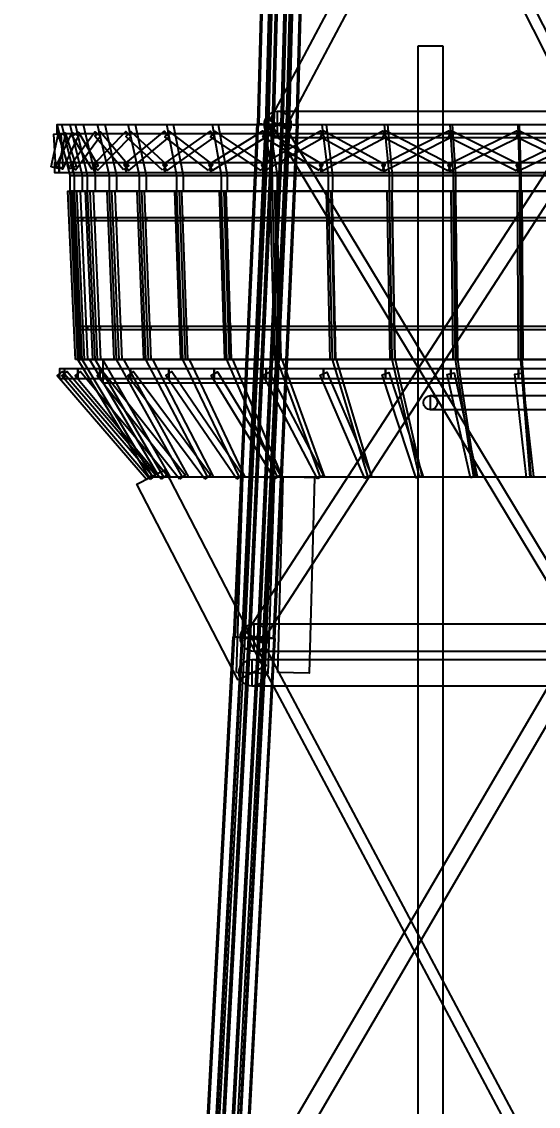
# Model space of a CAD drawing. Header units: millimetres. Extents: x -84906 to 117550, y -3000 to 338000.
# Drawn here: x -7214 to -625, y 211017 to 224863 of the extents above; entities that cross this region are included whole.
import ezdxf

# ---------------------------------------------------------------- set-up
doc = ezdxf.new("R2010")
doc.units = ezdxf.units.MM
for name, color, linetype, lineweight in [('D-STR-CORE', 7, 'Continuous', 25), ('D-STR-DECK', 7, 'Continuous', 25), ('D-STR-DIM', 7, 'Continuous', 13), ('D-STR-STRC', 7, 'Continuous', 25)]:
    doc.layers.add(name, color=color, linetype=linetype, lineweight=lineweight)
doc.styles.add('OpenSansCondensed-Light', font='OpenSansCondensed-Light.ttf')
doc.styles.add('TOWER_UNICODE', font='Arial Unicode.ttf')
doc.dimstyles.new('EZDXF', dxfattribs={"dimtxt": 0.25, "dimasz": 0.175, "dimexe": 0.375, "dimexo": 0.125, "dimgap": 0.1, "dimtad": 1, "dimlfac": 100, "dimzin": 12, "dimdsep": 46, "dimtxsty": 'OpenSansCondensed-Light', "dimblk": 'ARCHTICK', "dimcen": 2.5, "dimazin": 3, "dimtfac": 0.5, "dimtmove": 2, "dimatfit": 3})

# ---------------------------------------------------------------- blocks, each defined once
blk = doc.blocks.new('_ARCHTICK')
at = {"color": 0, "linetype": 'BYBLOCK', "const_width": 0.15}
blk.add_lwpolyline([(-0.5, -0.5), (0.5, 0.5)], dxfattribs=at)

msp = doc.modelspace()

# ---------------------------------------------------------------- linework, layer by layer
at = {"layer": 'D-STR-CORE'}
for points in [[(-2160, 18300), (-1840, 18300), (-1840, 224550), (-2160, 224550)], [(-2160, 18300), (-1840, 18300), (-1840, 224550), (-2160, 224550)], [(-2000, 220090), (2000, 220090), (2000, 219910), (-2000, 219910)], [(2000, 219910), (-2000, 219910), (-2000, 220090), (2000, 220090)]]:
    msp.add_lwpolyline(points, close=True, dxfattribs=at)
msp.add_circle((-2000, 220000), 90, dxfattribs=at)
at = {"layer": 'D-STR-DECK'}
for points in [[(-6597.5, 222900), (-6760, 223550), (-6601.6, 223550), (-6442.9, 222900)], [(-6597.5, 222900), (-6760, 223550), (-6601.6, 223550), (-6442.9, 222900)], [(-6760, 223430), (-6760, 223550), (6760, 223550), (6760, 223430)], [(-6541.1, 222900), (-6702.2, 223550), (-6431.7, 223550), (-6277.1, 222900)], [(-6541.1, 222900), (-6702.2, 223550), (-6431.7, 223550), (-6277.1, 222900)], [(-6372.7, 222900), (-6529.7, 223550), (-6151.7, 223550), (-6003.9, 222900)], [(-6372.7, 222900), (-6529.7, 223550), (-6151.7, 223550), (-6003.9, 222900)], [(-6095.3, 222900), (-6245.4, 223550), (-5766.5, 223550), (-5627.9, 222900)], [(-6095.3, 222900), (-6245.4, 223550), (-5766.5, 223550), (-5627.9, 222900)], [(-5713.6, 222900), (-5854.3, 223550), (-5282.6, 223550), (-5155.6, 222900)], [(-5713.6, 222900), (-5854.3, 223550), (-5282.6, 223550), (-5155.6, 222900)], [(-5234.1, 222900), (-5363.1, 223550), (-4708.3, 223550), (-4595.2, 222900)], [(-5234.1, 222900), (-5363.1, 223550), (-4708.3, 223550), (-4595.2, 222900)], [(-4665.1, 222900), (-4780, 223550), (-4053.5, 223550), (-3956.1, 222900)], [(-4665.1, 222900), (-4780, 223550), (-4053.5, 223550), (-3956.1, 222900)], [(-4016.3, 222900), (-4115.2, 223550), (-3329.3, 223550), (-3249.3, 222900)], [(-4016.3, 222900), (-4115.2, 223550), (-3329.3, 223550), (-3249.3, 222900)], [(-3298.8, 222900), (-3380, 223550), (-2548.1, 223550), (-2486.9, 222900)], [(-3298.8, 222900), (-3380, 223550), (-2548.1, 223550), (-2486.9, 222900)], [(-2524.8, 222900), (-2586.9, 223550), (-1723.4, 223550), (-1681.9, 222900)], [(-2524.8, 222900), (-2586.9, 223550), (-1723.4, 223550), (-1681.9, 222900)], [(-1707.6, 222900), (-1749.6, 223550), (-869.1, 223550), (-848.2, 222900)], [(-1707.6, 222900), (-1749.6, 223550), (-869.1, 223550), (-848.2, 222900)], [(-861.1, 222900), (-882.4, 223550), (0, 223550), (0, 222900)], [(-861.1, 222900), (-882.4, 223550), (0, 223550), (0, 222900)], [(-6836.5, 223009.3), (-6746.2, 223439.3), (-6658.1, 223420.7), (-6748.5, 222990.7)], [(-6779.3, 222997.3), (-6804.9, 223427.3), (-6715.1, 223432.7), (-6689.5, 223002.7)], [(-6775, 223019.3), (-6570.3, 223449.3), (-6489, 223410.7), (-6693.8, 222980.7)], [(-6603.8, 222986), (-6744.9, 223416), (-6659.4, 223444), (-6518.3, 223014)], [(-6597.3, 223026.6), (-6281.7, 223456.6), (-6209.1, 223403.4), (-6524.8, 222973.4)], [(-6314.2, 222977.1), (-6568.4, 223407.1), (-6490.9, 223452.9), (-6236.7, 223022.9)], [(-6307.6, 223031.5), (-5886.5, 223461.5), (-5822.2, 223398.5), (-6243.3, 222968.5)], [(-5916.9, 222971), (-6279.8, 223401), (-6211, 223459), (-5848.1, 223029)], [(-5911.2, 223034.7), (-5391.8, 223464.7), (-5334.4, 223395.3), (-5853.8, 222965.3)], [(-5419.4, 222966.9), (-5884.9, 223396.9), (-5823.8, 223463.1), (-5358.3, 223033.1)], [(-5414.8, 223036.8), (-4806, 223466.8), (-4754.1, 223393.2), (-5362.9, 222963.2)], [(-4830.4, 222964.3), (-5390.5, 223394.3), (-5335.7, 223465.7), (-4775.6, 223035.7)], [(-4826.9, 223038.2), (-4139.1, 223468.2), (-4091.4, 223391.8), (-4779.2, 222961.8)], [(-4160, 222962.6), (-4805, 223392.6), (-4755.1, 223467.4), (-4110.1, 223037.4)], [(-4157.3, 223039.1), (-3402.3, 223469.1), (-3357.7, 223390.9), (-4112.7, 222960.9)], [(-3419.3, 222961.4), (-4138.3, 223391.4), (-4092.1, 223468.6), (-3373.2, 223038.6)], [(-3417.4, 223039.7), (-2608.1, 223469.7), (-2565.8, 223390.3), (-3375.1, 222960.3)], [(-2621.1, 222960.6), (-3401.7, 223390.6), (-3358.3, 223469.4), (-2577.7, 223039.4)], [(-2619.7, 223040.2), (-1769.9, 223470.2), (-1729.3, 223389.8), (-2579.1, 222959.8)], [(-1778.8, 222960.1), (-2607.7, 223390.1), (-2566.2, 223469.9), (-1737.3, 223039.9)], [(-1777.9, 223040.4), (-902.2, 223470.4), (-862.5, 223389.6), (-1738.2, 222959.6)], [(-906.7, 222959.7), (-1769.7, 223389.7), (-1729.5, 223470.3), (-866.5, 223040.3)], [(-906.2, 223040.5), (-19.6, 223470.5), (19.6, 223389.5), (-867, 222959.5)], [(-19.7, 222959.5), (-902.1, 223389.5), (-862.6, 223470.5), (19.7, 223040.5)], [(-6734.4, 222935), (-6792.5, 222935), (-6792.5, 223065), (-6734.4, 223065)], [(-6792.5, 223065), (-6734.4, 223065), (-6734.4, 222935), (-6792.5, 222935)], [(-6561.1, 222935), (-6734.4, 222935), (-6734.4, 223065), (-6561.1, 223065)], [(-6734.4, 223065), (-6561.1, 223065), (-6561.1, 222935), (-6734.4, 222935)], [(-6275.5, 222935), (-6561.1, 222935), (-6561.1, 223065), (-6275.5, 223065)], [(-6561.1, 223065), (-6275.5, 223065), (-6275.5, 222935), (-6561.1, 222935)], [(-5882.5, 222935), (-6275.5, 222935), (-6275.5, 223065), (-5882.5, 223065)], [(-6275.5, 223065), (-5882.5, 223065), (-5882.5, 222935), (-6275.5, 222935)], [(-5388.9, 222935), (-5882.5, 222935), (-5882.5, 223065), (-5388.9, 223065)], [(-5882.5, 223065), (-5388.9, 223065), (-5388.9, 222935), (-5882.5, 222935)], [(-4803, 222935), (-5388.9, 222935), (-5388.9, 223065), (-4803, 223065)], [(-5388.9, 223065), (-4803, 223065), (-4803, 222935), (-5388.9, 222935)], [(-4135, 222935), (-4803, 222935), (-4803, 223065), (-4135, 223065)], [(-4803, 223065), (-4135, 223065), (-4135, 222935), (-4803, 222935)], [(-3396.3, 222935), (-4135, 222935), (-4135, 223065), (-3396.3, 223065)], [(-4135, 223065), (-3396.3, 223065), (-3396.3, 222935), (-4135, 222935)], [(-3396.3, 223065), (-2599.4, 223065), (-2599.4, 222935), (-3396.3, 222935)], [(-2599.4, 222935), (-3396.3, 222935), (-3396.3, 223065), (-2599.4, 223065)], [(-1758, 222935), (-2599.4, 222935), (-2599.4, 223065), (-1758, 223065)], [(-2599.4, 223065), (-1758, 223065), (-1758, 222935), (-2599.4, 222935)], [(-886.6, 222935), (-1758, 222935), (-1758, 223065), (-886.6, 223065)], [(-1758, 223065), (-886.6, 223065), (-886.6, 222935), (-1758, 222935)], [(0, 222935), (-886.6, 222935), (-886.6, 223065), (0, 223065)], [(-886.6, 223065), (0, 223065), (0, 222935), (-886.6, 222935)], [(-6597.5, 222700), (-6597.5, 222900), (-6442.9, 222900), (-6442.9, 222700)], [(-6597.5, 222700), (-6597.5, 222900), (-6442.9, 222900), (-6442.9, 222700)], [(-6541.1, 222700), (-6541.1, 222900), (-6277.1, 222900), (-6277.1, 222700)], [(-6541.1, 222700), (-6541.1, 222900), (-6277.1, 222900), (-6277.1, 222700)], [(-6372.7, 222700), (-6372.7, 222900), (-6003.9, 222900), (-6003.9, 222700)], [(-6372.7, 222700), (-6372.7, 222900), (-6003.9, 222900), (-6003.9, 222700)], [(-6095.3, 222700), (-6095.3, 222900), (-5627.9, 222900), (-5627.9, 222700)], [(-6095.3, 222700), (-6095.3, 222900), (-5627.9, 222900), (-5627.9, 222700)], [(-5713.6, 222700), (-5713.6, 222900), (-5155.6, 222900), (-5155.6, 222700)], [(-5713.6, 222700), (-5713.6, 222900), (-5155.6, 222900), (-5155.6, 222700)], [(-5234.1, 222700), (-5234.1, 222900), (-4595.2, 222900), (-4595.2, 222700)], [(-5234.1, 222700), (-5234.1, 222900), (-4595.2, 222900), (-4595.2, 222700)], [(-4665.1, 222700), (-4665.1, 222900), (-3956.1, 222900), (-3956.1, 222700)], [(-4665.1, 222700), (-4665.1, 222900), (-3956.1, 222900), (-3956.1, 222700)], [(-4016.3, 222700), (-4016.3, 222900), (-3249.3, 222900), (-3249.3, 222700)], [(-4016.3, 222700), (-4016.3, 222900), (-3249.3, 222900), (-3249.3, 222700)], [(-3298.8, 222700), (-3298.8, 222900), (-2486.9, 222900), (-2486.9, 222700)], [(-3298.8, 222700), (-3298.8, 222900), (-2486.9, 222900), (-2486.9, 222700)], [(-2524.8, 222700), (-2524.8, 222900), (-1681.9, 222900), (-1681.9, 222700)], [(-2524.8, 222700), (-2524.8, 222900), (-1681.9, 222900), (-1681.9, 222700)], [(-1707.6, 222700), (-1707.6, 222900), (-848.2, 222900), (-848.2, 222700)], [(-1707.6, 222700), (-1707.6, 222900), (-848.2, 222900), (-848.2, 222700)], [(-861.1, 222700), (-861.1, 222900), (0, 222900), (0, 222700)], [(-861.1, 222700), (-861.1, 222900), (0, 222900), (0, 222700)], [(-6528, 220548.7), (-6625.5, 222698.7), (-6569.5, 222701.3), (-6472, 220551.3)], [(-6500, 220550), (-6597.5, 222700), (-6470.2, 222700), (-6374.5, 220550)], [(-6500, 220550), (-6597.5, 222700), (-6470.2, 222700), (-6374.5, 220550)], [(-6472.4, 220548.7), (-6569, 222698.7), (-6513.1, 222701.3), (-6416.4, 220551.3)], [(-6472.4, 220548.7), (-6569, 222698.7), (-6513.1, 222701.3), (-6416.4, 220551.3)], [(-6444.4, 220550), (-6541.1, 222700), (-6303, 222700), (-6209.9, 220550)], [(-6444.4, 220550), (-6541.1, 222700), (-6303, 222700), (-6209.9, 220550)], [(-6306.5, 220548.8), (-6400.7, 222698.8), (-6344.7, 222701.2), (-6250.5, 220551.2)], [(-6306.5, 220548.8), (-6400.7, 222698.8), (-6344.7, 222701.2), (-6250.5, 220551.2)], [(-6278.5, 220550), (-6372.7, 222700), (-6028, 222700), (-5938.9, 220550)], [(-6278.5, 220550), (-6372.7, 222700), (-6028, 222700), (-5938.9, 220550)], [(-6033.2, 220548.8), (-6123.3, 222698.8), (-6067.3, 222701.2), (-5977.2, 220551.2)], [(-6033.2, 220548.8), (-6123.3, 222698.8), (-6067.3, 222701.2), (-5977.2, 220551.2)], [(-6005.2, 220550), (-6095.3, 222700), (-5649.9, 222700), (-5566.4, 220550)], [(-6005.2, 220550), (-6095.3, 222700), (-5649.9, 222700), (-5566.4, 220550)], [(-5657.1, 220548.9), (-5741.6, 222698.9), (-5685.6, 222701.1), (-5601.2, 220551.1)], [(-5657.1, 220548.9), (-5741.6, 222698.9), (-5685.6, 222701.1), (-5601.2, 220551.1)], [(-5629.2, 220550), (-5713.6, 222700), (-5175.1, 222700), (-5098.6, 220550)], [(-5629.2, 220550), (-5713.6, 222700), (-5175.1, 222700), (-5098.6, 220550)], [(-5184.8, 220549), (-5262.1, 222699), (-5206.2, 222701), (-5128.8, 220551)], [(-5184.8, 220549), (-5262.1, 222699), (-5206.2, 222701), (-5128.8, 220551)], [(-5156.8, 220550), (-5234.1, 222700), (-4611.7, 222700), (-4543.6, 220550)], [(-5156.8, 220550), (-5234.1, 222700), (-4611.7, 222700), (-4543.6, 220550)], [(-4624.2, 220549.1), (-4693.1, 222699.1), (-4637.2, 222700.9), (-4568.2, 220550.9)], [(-4624.2, 220549.1), (-4693.1, 222699.1), (-4637.2, 222700.9), (-4568.2, 220550.9)], [(-4596.2, 220550), (-4665.1, 222700), (-3969.5, 222700), (-3910.8, 220550)], [(-4596.2, 220550), (-4665.1, 222700), (-3969.5, 222700), (-3910.8, 220550)], [(-3984.9, 220549.2), (-4044.3, 222699.2), (-3988.3, 222700.8), (-3929, 220550.8)], [(-3984.9, 220549.2), (-4044.3, 222699.2), (-3988.3, 222700.8), (-3929, 220550.8)], [(-3956.9, 220550), (-4016.3, 222700), (-3259.3, 222700), (-3211.1, 220550)], [(-3956.9, 220550), (-4016.3, 222700), (-3259.3, 222700), (-3211.1, 220550)], [(-3278, 220549.4), (-3326.7, 222699.4), (-3270.8, 222700.6), (-3222, 220550.6)], [(-3278, 220549.4), (-3326.7, 222699.4), (-3270.8, 222700.6), (-3222, 220550.6)], [(-3250, 220550), (-3298.8, 222700), (-2493.3, 222700), (-2456.5, 220550)], [(-3250, 220550), (-3298.8, 222700), (-2493.3, 222700), (-2456.5, 220550)], [(-2515.4, 220549.5), (-2552.7, 222699.5), (-2496.8, 222700.5), (-2459.4, 220550.5)], [(-2515.4, 220549.5), (-2552.7, 222699.5), (-2496.8, 222700.5), (-2459.4, 220550.5)], [(-2487.4, 220550), (-2524.8, 222700), (-1684.7, 222700), (-1659.8, 220550)], [(-2487.4, 220550), (-2524.8, 222700), (-1684.7, 222700), (-1659.8, 220550)], [(-1710.3, 220549.7), (-1735.6, 222699.7), (-1679.6, 222700.3), (-1654.3, 220550.3)], [(-1710.3, 220549.7), (-1735.6, 222699.7), (-1679.6, 222700.3), (-1654.3, 220550.3)], [(-1682.3, 220550), (-1707.6, 222700), (-847.3, 222700), (-834.8, 220550)], [(-1682.3, 220550), (-1707.6, 222700), (-847.3, 222700), (-834.8, 220550)], [(-876.4, 220549.8), (-889.1, 222699.8), (-833.1, 222700.2), (-820.4, 220550.2)], [(-876.4, 220549.8), (-889.1, 222699.8), (-833.1, 222700.2), (-820.4, 220550.2)], [(-848.4, 220550), (-861.1, 222700), (4.6, 222700), (4.6, 220550)], [(-848.4, 220550), (-861.1, 222700), (4.6, 222700), (4.6, 220550)], [(-6580.3, 222320), (-6580.3, 222365), (-6439.2, 222365), (-6439.2, 222320)], [(-6580.3, 222320), (-6580.3, 222365), (-6439.2, 222365), (-6439.2, 222320)], [(-6524, 222320), (-6524, 222365), (-6272.7, 222365), (-6272.7, 222320)], [(-6524, 222320), (-6524, 222365), (-6272.7, 222365), (-6272.7, 222320)], [(-6356.1, 222320), (-6356.1, 222365), (-5998.9, 222365), (-5998.9, 222320)], [(-6356.1, 222320), (-6356.1, 222365), (-5998.9, 222365), (-5998.9, 222320)], [(-6079.4, 222320), (-6079.4, 222365), (-5622.4, 222365), (-5622.4, 222320)], [(-6079.4, 222320), (-6079.4, 222365), (-5622.4, 222365), (-5622.4, 222320)], [(-5698.7, 222320), (-5698.7, 222365), (-5149.8, 222365), (-5149.8, 222320)], [(-5698.7, 222320), (-5698.7, 222365), (-5149.8, 222365), (-5149.8, 222320)], [(-5220.5, 222320), (-5220.5, 222365), (-4589, 222365), (-4589, 222320)], [(-5220.5, 222320), (-5220.5, 222365), (-4589, 222365), (-4589, 222320)], [(-4653, 222320), (-4653, 222365), (-3949.8, 222365), (-3949.8, 222320)], [(-4653, 222320), (-4653, 222365), (-3949.8, 222365), (-3949.8, 222320)], [(-4005.8, 222320), (-4005.8, 222365), (-3242.9, 222365), (-3242.9, 222320)], [(-4005.8, 222320), (-4005.8, 222365), (-3242.9, 222365), (-3242.9, 222320)], [(-3290.1, 222320), (-3290.1, 222365), (-2480.6, 222365), (-2480.6, 222320)], [(-3290.1, 222320), (-3290.1, 222365), (-2480.6, 222365), (-2480.6, 222320)], [(-2518.2, 222320), (-2518.2, 222365), (-1675.8, 222365), (-1675.8, 222320)], [(-2518.2, 222320), (-2518.2, 222365), (-1675.8, 222365), (-1675.8, 222320)], [(-1703.1, 222320), (-1703.1, 222365), (-842.3, 222365), (-842.3, 222320)], [(-1703.1, 222320), (-1703.1, 222365), (-842.3, 222365), (-842.3, 222320)], [(-858.9, 222320), (-858.9, 222365), (5.6, 222365), (5.6, 222320)], [(-858.9, 222320), (-858.9, 222365), (5.6, 222365), (5.6, 222320)], [(-6517.2, 220930), (-6517.2, 220975), (-6376.7, 220975), (-6376.7, 220930)], [(-6517.2, 220930), (-6517.2, 220975), (-6376.7, 220975), (-6376.7, 220930)], [(-6461.5, 220930), (-6461.5, 220975), (-6211.8, 220975), (-6211.8, 220930)], [(-6461.5, 220930), (-6461.5, 220975), (-6211.8, 220975), (-6211.8, 220930)], [(-6295.2, 220930), (-6295.2, 220975), (-5940.6, 220975), (-5940.6, 220930)], [(-6295.2, 220930), (-6295.2, 220975), (-5940.6, 220975), (-5940.6, 220930)], [(-6021.1, 220930), (-6021.1, 220975), (-5567.9, 220975), (-5567.9, 220930)], [(-6021.1, 220930), (-6021.1, 220975), (-5567.9, 220975), (-5567.9, 220930)], [(-5644.1, 220930), (-5644.1, 220975), (-5099.8, 220975), (-5099.8, 220930)], [(-5644.1, 220930), (-5644.1, 220975), (-5099.8, 220975), (-5099.8, 220930)], [(-5170.5, 220930), (-5170.5, 220975), (-4544.5, 220975), (-4544.5, 220930)], [(-5170.5, 220930), (-5170.5, 220975), (-4544.5, 220975), (-4544.5, 220930)], [(-4608.4, 220930), (-4608.4, 220975), (-3911.4, 220975), (-3911.4, 220930)], [(-4608.4, 220930), (-4608.4, 220975), (-3911.4, 220975), (-3911.4, 220930)], [(-3967.4, 220930), (-3967.4, 220975), (-3211.4, 220975), (-3211.4, 220930)], [(-3967.4, 220930), (-3967.4, 220975), (-3211.4, 220975), (-3211.4, 220930)], [(-3258.6, 220930), (-3258.6, 220975), (-2456.4, 220975), (-2456.4, 220930)], [(-3258.6, 220930), (-3258.6, 220975), (-2456.4, 220975), (-2456.4, 220930)], [(-2494, 220930), (-2494, 220975), (-1659.5, 220975), (-1659.5, 220930)], [(-2494, 220930), (-2494, 220975), (-1659.5, 220975), (-1659.5, 220930)], [(-1686.8, 220930), (-1686.8, 220975), (-834.1, 220975), (-834.1, 220930)], [(-1686.8, 220930), (-1686.8, 220975), (-834.1, 220975), (-834.1, 220930)], [(-850.7, 220930), (-850.7, 220975), (5.6, 220975), (5.6, 220930)], [(-850.7, 220930), (-850.7, 220975), (5.6, 220975), (5.6, 220930)], [(-6669.9, 220305), (-6727.5, 220305), (-6727.5, 220435), (-6669.9, 220435)], [(-6727.5, 220435), (-6669.9, 220435), (-6669.9, 220305), (-6727.5, 220305)], [(-6498.3, 220305), (-6669.9, 220305), (-6669.9, 220435), (-6498.3, 220435)], [(-6669.9, 220435), (-6498.3, 220435), (-6498.3, 220305), (-6669.9, 220305)], [(-5590, 219050), (-6500, 220550), (-6347.7, 220550), (-5459, 219050)], [(-5590, 219050), (-6500, 220550), (-6347.7, 220550), (-5459, 219050)], [(-6215.4, 220305), (-6498.3, 220305), (-6498.3, 220435), (-6215.4, 220435)], [(-6498.3, 220435), (-6215.4, 220435), (-6215.4, 220305), (-6498.3, 220305)], [(-5542.2, 219050), (-6444.4, 220550), (-6184.3, 220550), (-5318.5, 219050)], [(-5542.2, 219050), (-6444.4, 220550), (-6184.3, 220550), (-5318.5, 219050)], [(-5399.5, 219050), (-6278.5, 220550), (-5915.1, 220550), (-5087, 219050)], [(-5399.5, 219050), (-6278.5, 220550), (-5915.1, 220550), (-5087, 219050)], [(-5826.2, 220305), (-6215.4, 220305), (-6215.4, 220435), (-5826.2, 220435)], [(-6215.4, 220435), (-5826.2, 220435), (-5826.2, 220305), (-6215.4, 220305)], [(-6175, 220250), (-6175, 220550), (6175, 220550), (6175, 220250)], [(-5164.5, 219050), (-6005.2, 220550), (-5544.7, 220550), (-4768.5, 219050)], [(-5164.5, 219050), (-6005.2, 220550), (-5544.7, 220550), (-4768.5, 219050)], [(-5337.3, 220305), (-5826.2, 220305), (-5826.2, 220435), (-5337.3, 220435)], [(-5826.2, 220435), (-5337.3, 220435), (-5337.3, 220305), (-5826.2, 220305)], [(-4841.1, 219050), (-5629.2, 220550), (-5079.4, 220550), (-4368.3, 219050)], [(-4841.1, 219050), (-5629.2, 220550), (-5079.4, 220550), (-4368.3, 219050)], [(-4757.1, 220305), (-5337.3, 220305), (-5337.3, 220435), (-4757.1, 220435)], [(-5337.3, 220435), (-4757.1, 220435), (-4757.1, 220305), (-5337.3, 220305)], [(-4434.8, 219050), (-5156.8, 220550), (-4527.3, 220550), (-3893.4, 219050)], [(-4434.8, 219050), (-5156.8, 220550), (-4527.3, 220550), (-3893.4, 219050)], [(-4095.4, 220305), (-4757.1, 220305), (-4757.1, 220435), (-4095.4, 220435)], [(-4757.1, 220435), (-4095.4, 220435), (-4095.4, 220305), (-4757.1, 220305)], [(-3952.7, 219050), (-4596.2, 220550), (-3897.6, 220550), (-3351.9, 219050)], [(-3952.7, 219050), (-4596.2, 220550), (-3897.6, 220550), (-3351.9, 219050)], [(-3363.8, 220305), (-4095.4, 220305), (-4095.4, 220435), (-3363.8, 220435)], [(-4095.4, 220435), (-3363.8, 220435), (-3363.8, 220305), (-4095.4, 220305)], [(-3403, 219050), (-3956.9, 220550), (-3201.3, 220550), (-2753.1, 219050)], [(-3403, 219050), (-3956.9, 220550), (-3201.3, 220550), (-2753.1, 219050)], [(-3363.8, 220435), (-2574.5, 220435), (-2574.5, 220305), (-3363.8, 220305)], [(-2574.5, 220305), (-3363.8, 220305), (-3363.8, 220435), (-2574.5, 220435)], [(-2795, 219050), (-3250, 220550), (-2450.1, 220550), (-2107.1, 219050)], [(-2795, 219050), (-3250, 220550), (-2450.1, 220550), (-2107.1, 219050)], [(-1741.2, 220305), (-2574.5, 220305), (-2574.5, 220435), (-1741.2, 220435)], [(-2574.5, 220435), (-1741.2, 220435), (-1741.2, 220305), (-2574.5, 220305)], [(-2139.2, 219050), (-2487.4, 220550), (-1657.1, 220550), (-1425.1, 219050)], [(-2139.2, 219050), (-2487.4, 220550), (-1657.1, 220550), (-1425.1, 219050)], [(-878.1, 220305), (-1741.2, 220305), (-1741.2, 220435), (-878.1, 220435)], [(-1741.2, 220435), (-878.1, 220435), (-878.1, 220305), (-1741.2, 220305)], [(-1446.8, 219050), (-1682.3, 220550), (-835.7, 220550), (-718.7, 219050)], [(-1446.8, 219050), (-1682.3, 220550), (-835.7, 220550), (-718.7, 219050)], [(0, 220305), (-878.1, 220305), (-878.1, 220435), (0, 220435)], [(-878.1, 220435), (0, 220435), (0, 220305), (-878.1, 220305)], [(-729.6, 219050), (-848.4, 220550), (0, 220550), (0, 219050)], [(-729.6, 219050), (-848.4, 220550), (0, 220550), (0, 219050)], [(-5624.1, 219020.6), (-6761.6, 220340.6), (-6693.4, 220399.4), (-5555.9, 219079.4)], [(-5576.4, 219020.8), (-6704.2, 220340.8), (-6635.7, 220399.2), (-5508, 219079.2)], [(-5576.4, 219020.8), (-6704.2, 220340.8), (-6635.7, 220399.2), (-5508, 219079.2)], [(-5434.1, 219021.2), (-6532.9, 220341.2), (-6463.7, 220398.8), (-5364.9, 219078.8)], [(-5434.1, 219021.2), (-6532.9, 220341.2), (-6463.7, 220398.8), (-5364.9, 219078.8)], [(-5199.7, 219022), (-6250.6, 220342), (-6180.2, 220398), (-5129.3, 219078)], [(-5199.7, 219022), (-6250.6, 220342), (-6180.2, 220398), (-5129.3, 219078)], [(-4877.1, 219023.1), (-5862.3, 220343.1), (-5790.1, 220396.9), (-4805, 219076.9)], [(-4877.1, 219023.1), (-5862.3, 220343.1), (-5790.1, 220396.9), (-4805, 219076.9)], [(-4472, 219024.6), (-5374.4, 220344.6), (-5300.1, 220395.4), (-4397.7, 219075.4)], [(-4472, 219024.6), (-5374.4, 220344.6), (-5300.1, 220395.4), (-4397.7, 219075.4)], [(-3991.2, 219026.6), (-4795.5, 220346.6), (-4718.6, 220393.4), (-3914.3, 219073.4)], [(-3991.2, 219026.6), (-4795.5, 220346.6), (-4718.6, 220393.4), (-3914.3, 219073.4)], [(-3442.8, 219029.1), (-4135.3, 220349.1), (-4055.6, 220390.9), (-3363.1, 219070.9)], [(-3442.8, 219029.1), (-4135.3, 220349.1), (-4055.6, 220390.9), (-3363.1, 219070.9)], [(-2836.3, 219032.2), (-3405.1, 220352.2), (-3322.4, 220387.8), (-2753.7, 219067.8)], [(-2836.3, 219032.2), (-3405.1, 220352.2), (-3322.4, 220387.8), (-2753.7, 219067.8)], [(-2181.9, 219035.9), (-2617.2, 220355.9), (-2531.8, 220384.1), (-2096.5, 219064.1)], [(-2181.9, 219035.9), (-2617.2, 220355.9), (-2531.8, 220384.1), (-2096.5, 219064.1)], [(-1490.7, 219040.2), (-1785.1, 220360.2), (-1697.3, 220379.8), (-1402.9, 219059.8)], [(-1490.7, 219040.2), (-1785.1, 220360.2), (-1697.3, 220379.8), (-1402.9, 219059.8)], [(-774.4, 219045), (-922.8, 220365), (-833.4, 220375), (-684.9, 219055)], [(-774.4, 219045), (-922.8, 220365), (-833.4, 220375), (-684.9, 219055)], [(-4451.1, 216458.1), (-5743.7, 218958.1), (-5388.4, 219141.9), (-4095.8, 216641.9)], [(-4473.4, 216556.4), (-4393.7, 219056.4), (-3993.9, 219043.6), (-4073.6, 216543.6)], [(-3947.7, 216555.6), (-3877.8, 219055.6), (-3477.9, 219044.4), (-3547.8, 216544.4)], [(-4273.5, 216720), (4273.5, 216720), (4273.5, 216380), (-4273.5, 216380)], [(4273.5, 216380), (-4273.5, 216380), (-4273.5, 216720), (4273.5, 216720)]]:
    msp.add_lwpolyline(points, close=True, dxfattribs=at)
msp.add_circle((-4273.5, 216550), 170, dxfattribs=at)
at = {"layer": 'D-STR-STRC'}
for points in [[(-4009.5, 223544.7), (-4203.3, 223555.3), (-3999.8, 231005.3), (-3806, 230994.7)], [(-4203.3, 223555.3), (-4190.5, 223555.3), (-3987.1, 231005.3), (-3999.8, 231005.3)], [(-4190.5, 223555.3), (-4203.3, 223555.3), (-3999.8, 231005.3), (-3987.1, 231005.3)], [(-4203.3, 223555.3), (-4009.5, 223544.7), (-3806, 230994.7), (-3999.8, 231005.3)], [(-4190.5, 223555.3), (-4098.6, 223550.3), (-3895.1, 231000.3), (-3987.1, 231005.3)], [(-4098.6, 223550.3), (-4190.5, 223555.3), (-3987.1, 231005.3), (-3895.1, 231000.3)], [(-4098.6, 223550.3), (-3811.3, 223550.3), (-3607.8, 231000.3), (-3895.1, 231000.3)], [(-3811.3, 223550.3), (-4098.6, 223550.3), (-3895.1, 231000.3), (-3607.8, 231000.3)], [(-3801.4, 223549.7), (-4088.7, 223549.7), (-3885.3, 230999.7), (-3597.9, 230999.7)], [(-4088.7, 223549.7), (-3996.8, 223544.7), (-3793.3, 230994.7), (-3885.3, 230999.7)], [(-3996.8, 223544.7), (-4088.7, 223549.7), (-3885.3, 230999.7), (-3793.3, 230994.7)], [(-4088.7, 223549.7), (-3801.4, 223549.7), (-3597.9, 230999.7), (-3885.3, 230999.7)], [(-4060.5, 223553), (-3857.1, 231003), (-3636, 230997), (-3839.5, 223547)], [(-3636, 230997), (-3839.5, 223547), (-4060.5, 223553), (-3857.1, 231003)], [(-4047.7, 223601.8), (-97.7, 231051.8), (97.7, 230948.2), (-3852.3, 223498.2)], [(97.7, 230948.2), (-3852.3, 223498.2), (-4047.7, 223601.8), (-97.7, 231051.8)], [(-4016.3, 223551.8), (-3812.9, 231001.8), (-3680.2, 230998.2), (-3883.7, 223548.2)], [(-3680.2, 230998.2), (-3883.7, 223548.2), (-4016.3, 223551.8), (-3812.9, 231001.8)], [(-3996.8, 223544.7), (-4009.5, 223544.7), (-3806, 230994.7), (-3793.3, 230994.7)], [(-4009.5, 223544.7), (-3996.8, 223544.7), (-3793.3, 230994.7), (-3806, 230994.7)], [(-3811.3, 223550.3), (-3903.2, 223555.3), (-3699.8, 231005.3), (-3607.8, 231000.3)], [(-3903.2, 223555.3), (-3890.5, 223555.3), (-3687, 231005.3), (-3699.8, 231005.3)], [(-3890.5, 223555.3), (-3903.2, 223555.3), (-3699.8, 231005.3), (-3687, 231005.3)], [(-3903.2, 223555.3), (-3811.3, 223550.3), (-3607.8, 231000.3), (-3699.8, 231005.3)], [(-3890.5, 223555.3), (-3696.7, 223544.7), (-3493.3, 230994.7), (-3687, 231005.3)], [(-3696.7, 223544.7), (-3890.5, 223555.3), (-3687, 231005.3), (-3493.3, 230994.7)], [(-3687.3, 231029.8), (59.3, 223579.8), (-59.3, 223520.2), (-3805.8, 230970.2)], [(-59.3, 223520.2), (-3805.8, 230970.2), (-3687.3, 231029.8), (59.3, 223579.8)], [(-3709.5, 223544.7), (-3801.4, 223549.7), (-3597.9, 230999.7), (-3506, 230994.7)], [(-3801.4, 223549.7), (-3709.5, 223544.7), (-3506, 230994.7), (-3597.9, 230999.7)], [(-3696.7, 223544.7), (-3709.5, 223544.7), (-3506, 230994.7), (-3493.3, 230994.7)], [(-3709.5, 223544.7), (-3696.7, 223544.7), (-3493.3, 230994.7), (-3506, 230994.7)], [(-3950, 223721.5), (3950, 223721.5), (3950, 223378.5), (-3950, 223378.5)], [(3950, 223378.5), (-3950, 223378.5), (-3950, 223721.5), (3950, 223721.5)], [(-4310.6, 216990.9), (-4508.7, 217009.1), (-4209.1, 223559.1), (-4011, 223540.9)], [(-4508.7, 217009.1), (-4496, 217009.1), (-4196.4, 223559.1), (-4209.1, 223559.1)], [(-4496, 217009.1), (-4508.7, 217009.1), (-4209.1, 223559.1), (-4196.4, 223559.1)], [(-4508.7, 217009.1), (-4310.6, 216990.9), (-4011, 223540.9), (-4209.1, 223559.1)], [(-4496, 217009.1), (-4401.9, 217000.5), (-4102.3, 223550.5), (-4196.4, 223559.1)], [(-4401.9, 217000.5), (-4496, 217009.1), (-4196.4, 223559.1), (-4102.3, 223550.5)], [(-4401.9, 217000.5), (-4107.2, 217000.5), (-3807.6, 223550.5), (-4102.3, 223550.5)], [(-4107.2, 217000.5), (-4401.9, 217000.5), (-4102.3, 223550.5), (-3807.6, 223550.5)], [(-4097.3, 216999.5), (-4392, 216999.5), (-4092.4, 223549.5), (-3797.7, 223549.5)], [(-4392, 216999.5), (-4297.9, 216990.9), (-3998.3, 223540.9), (-4092.4, 223549.5)], [(-4297.9, 216990.9), (-4392, 216999.5), (-4092.4, 223549.5), (-3998.3, 223540.9)], [(-4392, 216999.5), (-4097.3, 216999.5), (-3797.7, 223549.5), (-4092.4, 223549.5)], [(-4362.7, 217005.2), (-4063.1, 223555.2), (-3836.9, 223544.8), (-4136.5, 216994.8)], [(-3836.9, 223544.8), (-4136.5, 216994.8), (-4362.7, 217005.2), (-4063.1, 223555.2)], [(-4344.6, 217061.6), (-95, 223611.6), (95, 223488.4), (-4154.6, 216938.4)], [(95, 223488.4), (-4154.6, 216938.4), (-4344.6, 217061.6), (-95, 223611.6)], [(-4317.5, 217003.1), (-4017.8, 223553.1), (-3882.2, 223546.9), (-4181.8, 216996.9)], [(-3882.2, 223546.9), (-4181.8, 216996.9), (-4317.5, 217003.1), (-4017.8, 223553.1)], [(-4297.9, 216990.9), (-4310.6, 216990.9), (-4011, 223540.9), (-3998.3, 223540.9)], [(-4310.6, 216990.9), (-4297.9, 216990.9), (-3998.3, 223540.9), (-4011, 223540.9)], [(-4011, 223540.9), (-4209.1, 223559.1), (-4196.4, 223559.1), (-4102.3, 223550.5), (-3807.6, 223550.5), (-3901.7, 223559.1), (-3889, 223559.1), (-3690.9, 223540.9), (-3703.6, 223540.9), (-3797.7, 223549.5), (-4092.4, 223549.5), (-3998.3, 223540.9)], [(-3690.9, 223540.9), (-3889, 223559.1), (-3901.7, 223559.1), (-3807.6, 223550.5), (-4102.3, 223550.5), (-4196.4, 223559.1), (-4209.1, 223559.1), (-4011, 223540.9), (-3998.3, 223540.9), (-4092.4, 223549.5), (-3797.7, 223549.5), (-3703.6, 223540.9)], [(-4009.5, 223544.7), (-4203.3, 223555.3), (-4190.5, 223555.3), (-4098.6, 223550.3), (-3811.3, 223550.3), (-3903.2, 223555.3), (-3890.5, 223555.3), (-3696.7, 223544.7), (-3709.5, 223544.7), (-3801.4, 223549.7), (-4088.7, 223549.7), (-3996.8, 223544.7)], [(-3696.7, 223544.7), (-3890.5, 223555.3), (-3903.2, 223555.3), (-3811.3, 223550.3), (-4098.6, 223550.3), (-4190.5, 223555.3), (-4203.3, 223555.3), (-4009.5, 223544.7), (-3996.8, 223544.7), (-4088.7, 223549.7), (-3801.4, 223549.7), (-3709.5, 223544.7)], [(-4107.2, 217000.5), (-4201.3, 217009.1), (-3901.7, 223559.1), (-3807.6, 223550.5)], [(-4201.3, 217009.1), (-4188.6, 217009.1), (-3889, 223559.1), (-3901.7, 223559.1)], [(-4188.6, 217009.1), (-4201.3, 217009.1), (-3901.7, 223559.1), (-3889, 223559.1)], [(-4201.3, 217009.1), (-4107.2, 217000.5), (-3807.6, 223550.5), (-3901.7, 223559.1)], [(-4188.6, 217009.1), (-3990.5, 216990.9), (-3690.9, 223540.9), (-3889, 223559.1)], [(-3990.5, 216990.9), (-4188.6, 217009.1), (-3889, 223559.1), (-3690.9, 223540.9)], [(-4003.2, 216990.9), (-4097.3, 216999.5), (-3797.7, 223549.5), (-3703.6, 223540.9)], [(-4097.3, 216999.5), (-4003.2, 216990.9), (-3703.6, 223540.9), (-3797.7, 223549.5)], [(-3891.8, 223585.1), (58.2, 217035.1), (-58.2, 216964.9), (-4008.2, 223514.9)], [(-58.2, 216964.9), (-4008.2, 223514.9), (-3891.8, 223585.1), (58.2, 217035.1)], [(-3990.5, 216990.9), (-4003.2, 216990.9), (-3703.6, 223540.9), (-3690.9, 223540.9)], [(-4003.2, 216990.9), (-3990.5, 216990.9), (-3690.9, 223540.9), (-3703.6, 223540.9)], [(-4249.6, 217175.5), (4249.6, 217175.5), (4249.6, 216824.5), (-4249.6, 216824.5)], [(4249.6, 216824.5), (-4249.6, 216824.5), (-4249.6, 217175.5), (4249.6, 217175.5)], [(-4736.6, 208989.2), (-4940.1, 209010.8), (-4516, 217010.8), (-4312.4, 216989.2)], [(-4940.1, 209010.8), (-4927.4, 209010.8), (-4503.3, 217010.8), (-4516, 217010.8)], [(-4927.4, 209010.8), (-4940.1, 209010.8), (-4516, 217010.8), (-4503.3, 217010.8)], [(-4940.1, 209010.8), (-4736.6, 208989.2), (-4312.4, 216989.2), (-4516, 217010.8)], [(-4927.4, 209010.8), (-4830.6, 209000.5), (-4406.4, 217000.5), (-4503.3, 217010.8)], [(-4830.6, 209000.5), (-4927.4, 209010.8), (-4503.3, 217010.8), (-4406.4, 217000.5)], [(-4830.6, 209000.5), (-4526.8, 209000.5), (-4102.7, 217000.5), (-4406.4, 217000.5)], [(-4526.8, 209000.5), (-4830.6, 209000.5), (-4406.4, 217000.5), (-4102.7, 217000.5)], [(-4516.9, 208999.5), (-4820.7, 208999.5), (-4396.6, 216999.5), (-4092.8, 216999.5)], [(-4820.7, 208999.5), (-4723.9, 208989.2), (-4299.7, 216989.2), (-4396.6, 216999.5)], [(-4723.9, 208989.2), (-4820.7, 208999.5), (-4396.6, 216999.5), (-4299.7, 216989.2)], [(-4820.7, 208999.5), (-4516.9, 208999.5), (-4092.8, 216999.5), (-4396.6, 216999.5)], [(-4790, 209006.2), (-4365.8, 217006.2), (-4133.4, 216993.8), (-4557.5, 208993.8)], [(-4133.4, 216993.8), (-4557.5, 208993.8), (-4790, 209006.2), (-4365.8, 217006.2)], [(-4774.2, 209058.7), (-100.5, 217058.7), (100.5, 216941.3), (-4573.2, 208941.3)], [(100.5, 216941.3), (-4573.2, 208941.3), (-4774.2, 209058.7), (-100.5, 217058.7)], [(-4743.5, 209003.7), (-4319.4, 217003.7), (-4179.9, 216996.3), (-4604, 208996.3)], [(-4179.9, 216996.3), (-4604, 208996.3), (-4743.5, 209003.7), (-4319.4, 217003.7)], [(-4723.9, 208989.2), (-4736.6, 208989.2), (-4312.4, 216989.2), (-4299.7, 216989.2)], [(-4736.6, 208989.2), (-4723.9, 208989.2), (-4299.7, 216989.2), (-4312.4, 216989.2)], [(-4526.8, 209000.5), (-4623.6, 209010.8), (-4199.5, 217010.8), (-4102.7, 217000.5)], [(-4623.6, 209010.8), (-4610.9, 209010.8), (-4186.8, 217010.8), (-4199.5, 217010.8)], [(-4610.9, 209010.8), (-4623.6, 209010.8), (-4199.5, 217010.8), (-4186.8, 217010.8)], [(-4623.6, 209010.8), (-4526.8, 209000.5), (-4102.7, 217000.5), (-4199.5, 217010.8)], [(-4610.9, 209010.8), (-4407.4, 208989.2), (-3983.2, 216989.2), (-4186.8, 217010.8)], [(-4407.4, 208989.2), (-4610.9, 209010.8), (-4186.8, 217010.8), (-3983.2, 216989.2)], [(-4420.1, 208989.2), (-4516.9, 208999.5), (-4092.8, 216999.5), (-3995.9, 216989.2)], [(-4516.9, 208999.5), (-4420.1, 208989.2), (-3995.9, 216989.2), (-4092.8, 216999.5)], [(-4312.4, 216989.2), (-4516, 217010.8), (-4503.3, 217010.8), (-4406.4, 217000.5), (-4102.7, 217000.5), (-4199.5, 217010.8), (-4186.8, 217010.8), (-3983.2, 216989.2), (-3995.9, 216989.2), (-4092.8, 216999.5), (-4396.6, 216999.5), (-4299.7, 216989.2)], [(-3983.2, 216989.2), (-4186.8, 217010.8), (-4199.5, 217010.8), (-4102.7, 217000.5), (-4406.4, 217000.5), (-4503.3, 217010.8), (-4516, 217010.8), (-4312.4, 216989.2), (-4299.7, 216989.2), (-4396.6, 216999.5), (-4092.8, 216999.5), (-3995.9, 216989.2)], [(-4310.6, 216990.9), (-4508.7, 217009.1), (-4496, 217009.1), (-4401.9, 217000.5), (-4107.2, 217000.5), (-4201.3, 217009.1), (-4188.6, 217009.1), (-3990.5, 216990.9), (-4003.2, 216990.9), (-4097.3, 216999.5), (-4392, 216999.5), (-4297.9, 216990.9)], [(-3990.5, 216990.9), (-4188.6, 217009.1), (-4201.3, 217009.1), (-4107.2, 217000.5), (-4401.9, 217000.5), (-4496, 217009.1), (-4508.7, 217009.1), (-4310.6, 216990.9), (-4297.9, 216990.9), (-4392, 216999.5), (-4097.3, 216999.5), (-4003.2, 216990.9)], [(-4407.4, 208989.2), (-4420.1, 208989.2), (-3995.9, 216989.2), (-3983.2, 216989.2)], [(-4420.1, 208989.2), (-4407.4, 208989.2), (-3983.2, 216989.2), (-3995.9, 216989.2)], [(-4187.9, 217032.8), (61.7, 209032.8), (-61.7, 208967.2), (-4311.3, 216967.2)], [(-61.7, 208967.2), (-4311.3, 216967.2), (-4187.9, 217032.8), (61.7, 209032.8)]]:
    msp.add_lwpolyline(points, close=True, dxfattribs=at)
for centre, radius in [((-3950, 223550), 171.5), ((-4249.6, 217000), 175.5)]:
    msp.add_circle(centre, radius, dxfattribs=at)

# ---------------------------------------------------------------- dimensions: what is measured, and where the dimension line sits
at = {"layer": 'D-STR-DIM'}
msp.add_linear_dim(base=(-79000, 0), p1=(0, 0), p2=(0, 333000), angle=90, dimstyle='EZDXF', override={"dimtxt": 4200, "dimasz": 1875, "dimexe": 1050, "dimexo": 900, "dimgap": 1050, "dimtad": 1, "dimdec": 0, "dimlfac": 1, "dimlunit": 2, "dimtxsty": 'TOWER_UNICODE', "dimclrd": 7, "dimclre": 7, "dimclrt": 7}, dxfattribs=at).render()

doc.saveas('drawing.dxf')
